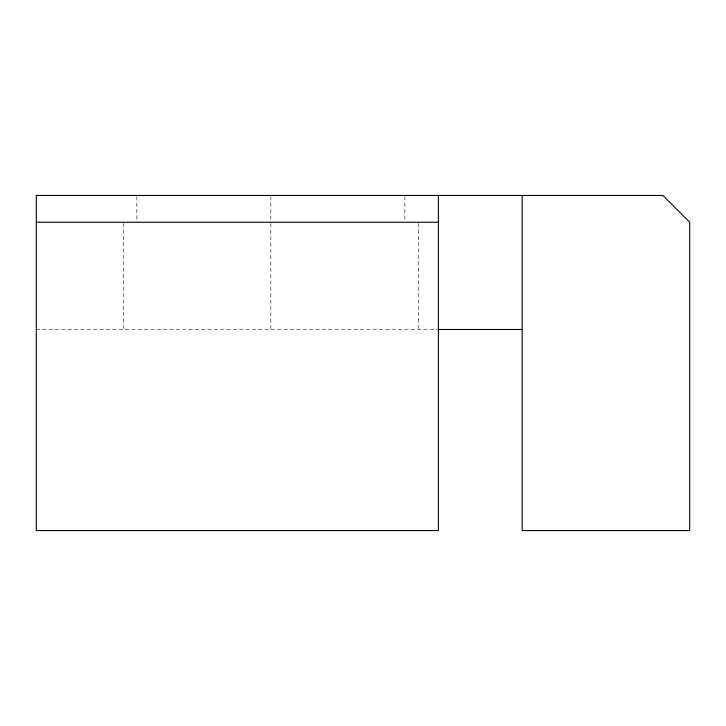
<?xml version="1.0" encoding="UTF-8"?>
<svg xmlns="http://www.w3.org/2000/svg" width="726" height="726" viewBox="0 0 726 726"><rect width="100%" height="100%" fill="white"/><g stroke="black" fill="none" stroke-linecap="round" stroke-linejoin="round"><path stroke-width="0.54" stroke-dasharray="3.63 2.72" d="M36.3 329.495L437.261 329.495M418.285 223.399L418.285 329.495M404.881 196.583L404.881 220.032M270.852 196.592L270.852 222.492M270.852 223.617L270.852 329.495M136.824 196.583L136.824 222.265M123.42 223.399L123.42 329.495"/><path stroke-width="1.09" d="M36.3 222.265L438.395 222.265M438.395 329.495L522.157 329.495M522.157 195.457L522.157 530.543L689.7 530.543L689.7 222.265L662.892 195.457L36.3 195.457L36.3 530.543L438.395 530.543L438.395 195.457"/></g></svg>
